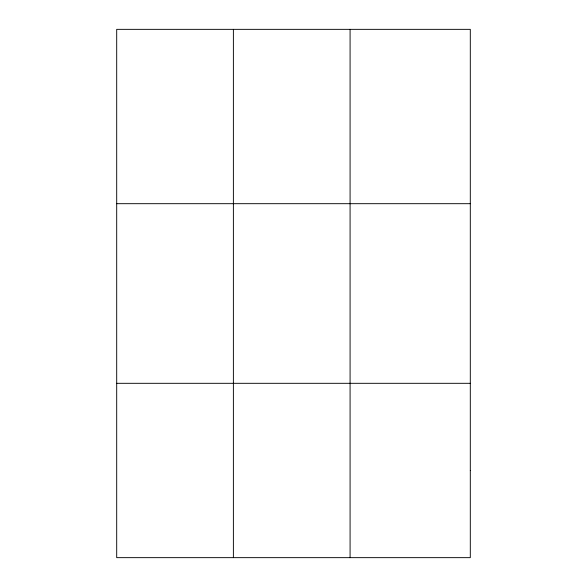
<?xml version="1.0" encoding="UTF-8"?>
<svg xmlns="http://www.w3.org/2000/svg" width="587" height="587" viewBox="0 0 587 587"><rect width="100%" height="100%" fill="white"/><g stroke="black" fill="none" stroke-linecap="round" stroke-linejoin="round"><path stroke-width="0.88" d="M233.384 557.65L233.384 29.35M350.079 557.65L350.079 29.35M116.696 203.689L470.304 203.689M116.696 383.311L470.304 383.311M470.304 470.481L470.304 557.65L116.696 557.65L116.696 29.35L470.304 29.35L470.304 470.481"/></g></svg>
